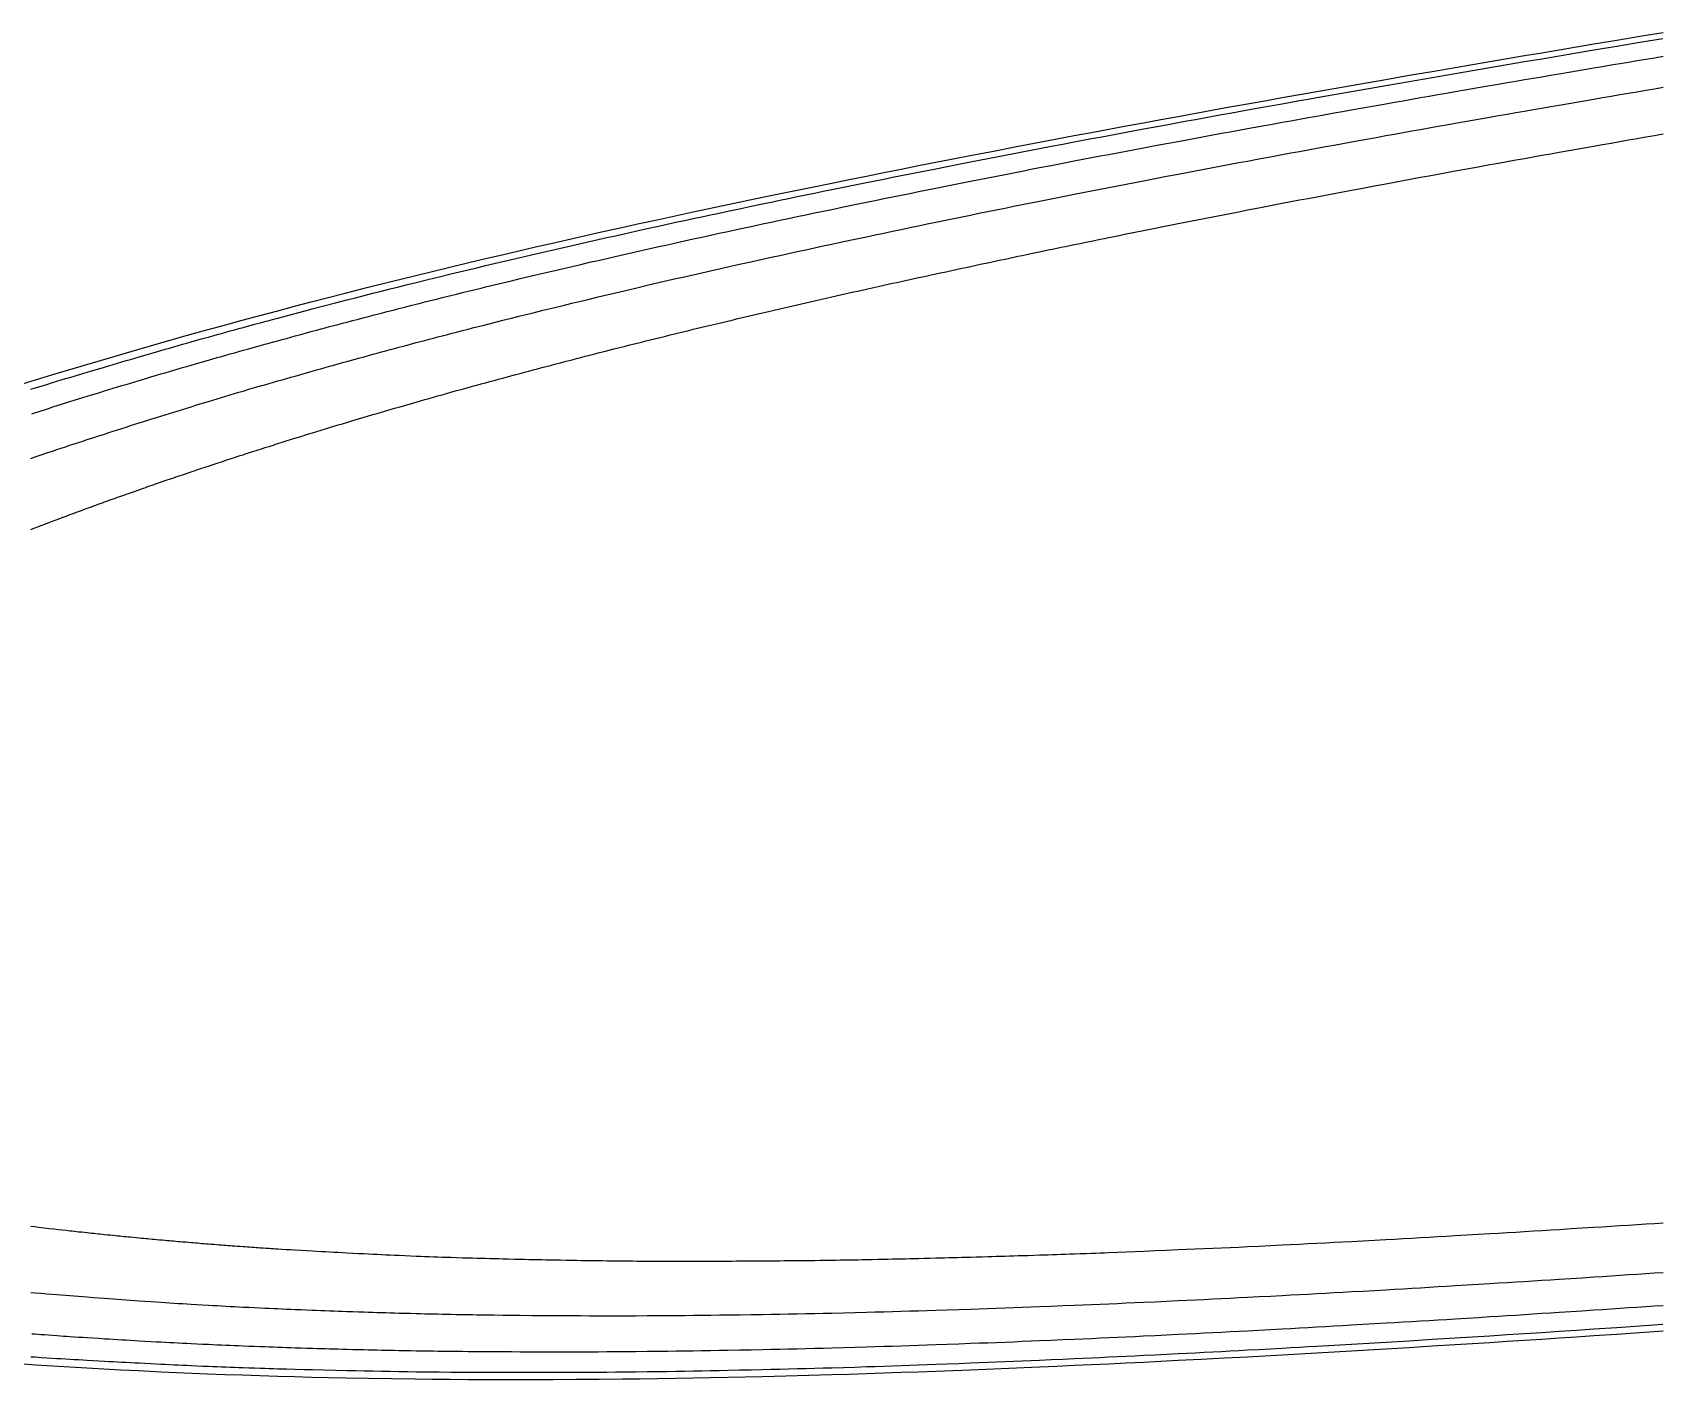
# Model space of a CAD drawing. Extents: x 0 to 9000, y -315 to 2087.
# Drawn here: x 1955 to 3910, y -315 to 1305 of the extents above; entities that cross this region are included whole.
import ezdxf

# ---------------------------------------------------------------- set-up
doc = ezdxf.new("R2010")
doc.units = 0

msp = doc.modelspace()

# ---------------------------------------------------------------- linework, layer by layer
at = {"layer": 'LAY0', "color": 2}
for points in [[(1937.76, 880.931), (1958.53, 887.369), (1979.27, 893.725), (2000, 900), (2020.28, 906.071), (2040.65, 912.106), (2061.11, 918.104), (2081.66, 924.067), (2109.22, 931.967), (2136.97, 939.809), (2164.91, 947.598), (2186, 953.405), (2207.21, 959.185), (2228.54, 964.938), (2250, 970.666), (2270.17, 975.994), (2290.43, 981.297), (2310.81, 986.577), (2331.3, 991.835), (2358.8, 998.814), (2386.53, 1005.76), (2414.5, 1012.68), (2435.64, 1017.85), (2456.94, 1023.01), (2478.39, 1028.16), (2500, 1033.3), (2519.99, 1038.01), (2540.1, 1042.71), (2560.34, 1047.39), (2580.72, 1052.08), (2608.13, 1058.31), (2635.82, 1064.54), (2663.83, 1070.77), (2685.06, 1075.45), (2706.49, 1080.13), (2728.13, 1084.83), (2750, 1089.53), (2770.81, 1093.97), (2791.62, 1098.39), (2812.43, 1102.77), (2833.25, 1107.12), (2861.02, 1112.88), (2888.79, 1118.59), (2916.57, 1124.25), (2937.42, 1128.47), (2958.27, 1132.67), (2979.13, 1136.85), (3000, 1141), (3020.81, 1145.12), (3041.63, 1149.22), (3062.45, 1153.3), (3083.27, 1157.35), (3111.04, 1162.73), (3138.82, 1168.07), (3166.6, 1173.37), (3187.44, 1177.32), (3208.29, 1181.26), (3229.14, 1185.18), (3250, 1189.07), (3270.82, 1192.95), (3291.64, 1196.8), (3312.46, 1200.63), (3333.29, 1204.45), (3361.06, 1209.52), (3388.83, 1214.55), (3416.62, 1219.55), (3437.46, 1223.29), (3458.3, 1227.01), (3479.15, 1230.71), (3500, 1234.4), (3520.82, 1238.07), (3541.65, 1241.72), (3562.47, 1245.36), (3583.3, 1248.98), (3611.07, 1253.8), (3638.85, 1258.59), (3666.63, 1263.35), (3687.47, 1266.91), (3708.31, 1270.46), (3729.15, 1274), (3750, 1277.52), (3770.83, 1281.03), (3791.65, 1284.53), (3812.48, 1288.02), (3833.31, 1291.5), (3861.08, 1296.12), (3888.86, 1300.73), (3916.64, 1305.32)], [(1953.1, 876.085), (1958.31, 877.705), (1965.25, 879.857), (1972.19, 881.999), (1979.14, 884.131), (1984.35, 885.723), (1989.56, 887.308), (1994.78, 888.888), (2000, 890.462), (2005.21, 892.027), (2010.41, 893.59), (2015.62, 895.149), (2020.82, 896.706), (2027.77, 898.778), (2034.71, 900.844), (2041.65, 902.907), (2046.86, 904.45), (2052.07, 905.991), (2057.28, 907.53), (2062.5, 909.066), (2067.71, 910.597), (2072.91, 912.123), (2078.12, 913.647), (2083.32, 915.167), (2090.26, 917.188), (2097.2, 919.204), (2104.15, 921.214), (2109.36, 922.718), (2114.57, 924.219), (2119.78, 925.716), (2125, 927.21), (2130.2, 928.697), (2135.41, 930.181), (2140.61, 931.66), (2145.82, 933.135), (2152.76, 935.097), (2159.7, 937.051), (2166.65, 938.999), (2171.86, 940.455), (2177.07, 941.907), (2182.28, 943.356), (2187.5, 944.8), (2192.7, 946.236), (2197.91, 947.668), (2203.11, 949.096), (2208.32, 950.519), (2215.26, 952.41), (2222.2, 954.293), (2229.15, 956.168), (2234.36, 957.569), (2239.57, 958.965), (2244.78, 960.357), (2250, 961.744), (2260.42, 964.505), (2270.83, 967.256), (2281.24, 969.995), (2291.64, 972.725), (2305.52, 976.348), (2319.39, 979.953), (2333.27, 983.54), (2343.69, 986.219), (2354.12, 988.889), (2364.55, 991.549), (2375, 994.2), (2385.41, 996.828), (2395.81, 999.443), (2406.22, 1002.04), (2416.62, 1004.63), (2430.5, 1008.06), (2444.38, 1011.47), (2458.27, 1014.85), (2468.69, 1017.37), (2479.12, 1019.88), (2489.56, 1022.37), (2500, 1024.85), (2510.42, 1027.31), (2520.83, 1029.77), (2531.24, 1032.21), (2541.65, 1034.65), (2555.53, 1037.88), (2569.41, 1041.11), (2583.29, 1044.31), (2593.71, 1046.71), (2604.13, 1049.1), (2614.56, 1051.48), (2625, 1053.85), (2635.41, 1056.21), (2645.82, 1058.56), (2656.23, 1060.89), (2666.64, 1063.22), (2680.52, 1066.31), (2694.4, 1069.37), (2708.29, 1072.42), (2718.71, 1074.7), (2729.13, 1076.96), (2739.56, 1079.22), (2750, 1081.46), (2760.42, 1083.69), (2770.84, 1085.92), (2781.25, 1088.13), (2791.66, 1090.35), (2805.54, 1093.29), (2819.42, 1096.22), (2833.3, 1099.14), (2843.72, 1101.32), (2854.14, 1103.5), (2864.57, 1105.67), (2875, 1107.84), (2885.41, 1109.99), (2895.83, 1112.14), (2906.24, 1114.28), (2916.65, 1116.42), (2930.53, 1119.25), (2944.42, 1122.07), (2958.3, 1124.88), (2968.72, 1126.98), (2979.14, 1129.07), (2989.57, 1131.15), (3000, 1133.22), (3010.42, 1135.29), (3020.84, 1137.35), (3031.25, 1139.41), (3041.66, 1141.47), (3055.54, 1144.2), (3069.43, 1146.93), (3083.31, 1149.65), (3093.73, 1151.68), (3104.15, 1153.71), (3114.57, 1155.73), (3125, 1157.76), (3135.42, 1159.77), (3145.83, 1161.78), (3156.24, 1163.78), (3166.65, 1165.78), (3180.54, 1168.43), (3194.42, 1171.07), (3208.31, 1173.7), (3218.73, 1175.67), (3229.15, 1177.63), (3239.57, 1179.58), (3250, 1181.53), (3260.42, 1183.47), (3270.84, 1185.41), (3281.25, 1187.35), (3291.66, 1189.28), (3305.55, 1191.85), (3319.43, 1194.41), (3333.32, 1196.96), (3343.73, 1198.88), (3354.15, 1200.79), (3364.57, 1202.69), (3375, 1204.6), (3385.42, 1206.49), (3395.83, 1208.39), (3406.24, 1210.27), (3416.66, 1212.16), (3430.54, 1214.66), (3444.43, 1217.15), (3458.32, 1219.64), (3468.73, 1221.5), (3479.15, 1223.35), (3489.57, 1225.2), (3500, 1227.04), (3520.86, 1230.72), (3541.7, 1234.39), (3562.53, 1238.04), (3583.34, 1241.68), (3611.09, 1246.51), (3638.83, 1251.32), (3666.59, 1256.1), (3687.41, 1259.67), (3708.26, 1263.24), (3729.12, 1266.78), (3750, 1270.32), (3770.86, 1273.84), (3791.7, 1277.35), (3812.53, 1280.85), (3833.35, 1284.34), (3861.1, 1288.97), (3888.85, 1293.59), (3916.6, 1298.2)], [(1954, 846.645), (1957.82, 847.874), (1961.65, 849.102), (1965.48, 850.327), (1969.31, 851.551), (1974.43, 853.179), (1979.54, 854.802), (1984.66, 856.421), (1988.5, 857.632), (1992.33, 858.839), (1996.17, 860.043), (2000, 861.244), (2005.18, 862.864), (2010.38, 864.483), (2015.58, 866.1), (2020.79, 867.714), (2027.75, 869.863), (2034.71, 872.004), (2041.67, 874.138), (2046.88, 875.733), (2052.1, 877.321), (2057.3, 878.903), (2062.5, 880.478), (2067.69, 882.047), (2072.89, 883.613), (2078.09, 885.178), (2083.3, 886.739), (2090.25, 888.816), (2097.21, 890.887), (2104.16, 892.95), (2109.38, 894.493), (2114.59, 896.03), (2119.8, 897.562), (2125, 899.088), (2130.19, 900.607), (2135.39, 902.124), (2140.6, 903.639), (2145.81, 905.15), (2152.76, 907.16), (2159.71, 909.164), (2166.66, 911.161), (2171.87, 912.653), (2177.08, 914.142), (2182.29, 915.625), (2187.5, 917.104), (2192.69, 918.575), (2197.89, 920.043), (2203.1, 921.51), (2208.31, 922.973), (2215.26, 924.919), (2222.21, 926.859), (2229.16, 928.792), (2234.37, 930.236), (2239.59, 931.677), (2244.79, 933.112), (2250, 934.543), (2255.19, 935.966), (2260.39, 937.388), (2265.6, 938.807), (2270.81, 940.224), (2277.76, 942.109), (2284.71, 943.988), (2291.66, 945.861), (2296.88, 947.262), (2302.09, 948.658), (2307.3, 950.049), (2312.5, 951.436), (2317.7, 952.818), (2322.9, 954.197), (2328.1, 955.574), (2333.31, 956.949), (2340.26, 958.777), (2347.21, 960.599), (2354.16, 962.416), (2359.37, 963.775), (2364.58, 965.13), (2369.79, 966.481), (2375, 967.828), (2380.2, 969.17), (2385.4, 970.509), (2390.61, 971.846), (2395.82, 973.18), (2402.76, 974.955), (2409.71, 976.724), (2416.66, 978.488), (2421.87, 979.806), (2427.08, 981.122), (2432.29, 982.434), (2437.5, 983.742), (2442.7, 985.044), (2447.9, 986.345), (2453.11, 987.643), (2458.32, 988.938), (2465.26, 990.661), (2472.21, 992.378), (2479.16, 994.09), (2484.37, 995.37), (2489.58, 996.647), (2494.79, 997.92), (2500, 999.189), (2510.36, 1001.71), (2520.75, 1004.22), (2531.16, 1006.72), (2541.58, 1009.22), (2555.49, 1012.54), (2569.42, 1015.84), (2583.34, 1019.12), (2593.78, 1021.57), (2604.2, 1024), (2614.61, 1026.42), (2625, 1028.83), (2635.38, 1031.22), (2645.78, 1033.61), (2656.18, 1035.99), (2666.6, 1038.36), (2680.51, 1041.51), (2694.42, 1044.64), (2708.33, 1047.76), (2718.76, 1050.08), (2729.18, 1052.4), (2739.6, 1054.7), (2750, 1056.99), (2760.38, 1059.26), (2770.78, 1061.53), (2781.19, 1063.8), (2791.61, 1066.06), (2805.52, 1069.06), (2819.43, 1072.05), (2833.34, 1075.03), (2843.77, 1077.25), (2854.19, 1079.47), (2864.6, 1081.67), (2875, 1083.86), (2885.39, 1086.05), (2895.79, 1088.23), (2906.2, 1090.4), (2916.62, 1092.57), (2930.52, 1095.46), (2944.43, 1098.33), (2958.33, 1101.19), (2968.76, 1103.33), (2979.18, 1105.45), (2989.59, 1107.57), (3000, 1109.69), (3010.39, 1111.79), (3020.79, 1113.89), (3031.2, 1115.98), (3041.63, 1118.08), (3055.53, 1120.86), (3069.43, 1123.63), (3083.34, 1126.39), (3093.77, 1128.46), (3104.19, 1130.52), (3114.6, 1132.57), (3125, 1134.61), (3135.4, 1136.65), (3145.8, 1138.68), (3156.22, 1140.71), (3166.64, 1142.74), (3180.53, 1145.43), (3194.43, 1148.11), (3208.33, 1150.78), (3218.75, 1152.78), (3229.17, 1154.77), (3239.59, 1156.75), (3250, 1158.73), (3260.4, 1160.7), (3270.81, 1162.67), (3281.22, 1164.63), (3291.64, 1166.59), (3305.53, 1169.2), (3319.44, 1171.8), (3333.34, 1174.39), (3343.76, 1176.33), (3354.18, 1178.26), (3364.59, 1180.19), (3375, 1182.11), (3385.4, 1184.03), (3395.81, 1185.94), (3406.23, 1187.85), (3416.64, 1189.75), (3430.54, 1192.29), (3444.43, 1194.81), (3458.33, 1197.33), (3468.75, 1199.21), (3479.17, 1201.09), (3489.59, 1202.96), (3500, 1204.83), (3510.4, 1206.69), (3520.81, 1208.55), (3531.23, 1210.41), (3541.65, 1212.26), (3555.54, 1214.73), (3569.44, 1217.19), (3583.33, 1219.64), (3593.76, 1221.48), (3604.17, 1223.31), (3614.59, 1225.14), (3625, 1226.96), (3635.41, 1228.78), (3645.82, 1230.6), (3656.23, 1232.41), (3666.65, 1234.22), (3680.54, 1236.63), (3694.44, 1239.03), (3708.33, 1241.43), (3718.75, 1243.22), (3729.17, 1245.01), (3739.59, 1246.8), (3750, 1248.58), (3760.41, 1250.35), (3770.82, 1252.13), (3781.23, 1253.9), (3791.65, 1255.67), (3805.54, 1258.03), (3819.44, 1260.39), (3833.34, 1262.73), (3843.76, 1264.49), (3854.17, 1266.25), (3864.59, 1268), (3875, 1269.75), (3885.41, 1271.5), (3895.82, 1273.24), (3906.24, 1274.98), (3916.65, 1276.72)], [(1953.11, 792.99), (1958.31, 794.765), (1965.24, 797.12), (1972.18, 799.462), (1979.12, 801.792), (1984.33, 803.532), (1989.54, 805.265), (1994.77, 806.992), (2000, 808.714), (2005.23, 810.43), (2010.45, 812.138), (2015.65, 813.84), (2020.85, 815.536), (2027.77, 817.789), (2034.69, 820.036), (2041.62, 822.279), (2046.82, 823.96), (2052.03, 825.641), (2057.26, 827.322), (2062.5, 829.005), (2067.72, 830.677), (2072.93, 832.343), (2078.14, 834.002), (2083.34, 835.655), (2090.26, 837.852), (2097.19, 840.041), (2104.12, 842.224), (2109.33, 843.858), (2114.54, 845.49), (2119.76, 847.12), (2125, 848.75), (2130.21, 850.369), (2135.42, 851.98), (2140.63, 853.586), (2145.83, 855.186), (2152.76, 857.311), (2159.69, 859.427), (2166.63, 861.535), (2171.84, 863.112), (2177.05, 864.685), (2182.27, 866.255), (2187.5, 867.822), (2192.71, 869.377), (2197.91, 870.925), (2203.11, 872.468), (2208.32, 874.005), (2215.25, 876.046), (2222.19, 878.078), (2229.14, 880.1), (2234.35, 881.611), (2239.56, 883.118), (2244.78, 884.619), (2250, 886.116), (2255.22, 887.608), (2260.43, 889.095), (2265.64, 890.578), (2270.84, 892.057), (2277.77, 894.023), (2284.7, 895.985), (2291.64, 897.942), (2296.84, 899.408), (2302.05, 900.873), (2307.27, 902.336), (2312.5, 903.8), (2317.72, 905.256), (2322.93, 906.708), (2328.13, 908.155), (2333.33, 909.598), (2340.27, 911.516), (2347.2, 913.428), (2354.14, 915.335), (2359.34, 916.762), (2364.56, 918.187), (2369.77, 919.609), (2375, 921.031), (2380.21, 922.444), (2385.42, 923.853), (2390.62, 925.257), (2395.83, 926.657), (2402.76, 928.517), (2409.7, 930.371), (2416.64, 932.218), (2421.85, 933.599), (2427.06, 934.978), (2432.28, 936.353), (2437.5, 937.726), (2442.71, 939.09), (2447.91, 940.45), (2453.12, 941.806), (2458.32, 943.157), (2465.26, 944.952), (2472.2, 946.741), (2479.15, 948.522), (2484.36, 949.853), (2489.57, 951.18), (2494.78, 952.504), (2500, 953.823), (2510.47, 956.463), (2520.9, 959.085), (2531.31, 961.692), (2541.7, 964.285), (2555.54, 967.723), (2569.38, 971.143), (2583.22, 974.548), (2593.62, 977.093), (2604.05, 979.634), (2614.51, 982.171), (2625, 984.705), (2635.43, 987.212), (2645.84, 989.704), (2656.25, 992.183), (2666.65, 994.649), (2680.52, 997.917), (2694.39, 1001.16), (2708.26, 1004.39), (2718.68, 1006.8), (2729.1, 1009.19), (2739.54, 1011.58), (2750, 1013.96), (2760.44, 1016.32), (2770.87, 1018.68), (2781.28, 1021.02), (2791.68, 1023.36), (2805.54, 1026.46), (2819.4, 1029.55), (2833.27, 1032.62), (2843.67, 1034.92), (2854.1, 1037.22), (2864.54, 1039.51), (2875, 1041.79), (2885.42, 1044.06), (2895.83, 1046.32), (2906.24, 1048.58), (2916.65, 1050.82), (2930.53, 1053.79), (2944.41, 1056.76), (2958.29, 1059.7), (2968.71, 1061.91), (2979.13, 1064.1), (2989.56, 1066.29), (3000, 1068.47), (3010.43, 1070.64), (3020.85, 1072.8), (3031.26, 1074.96), (3041.67, 1077.11), (3055.54, 1079.97), (3069.42, 1082.82), (3083.29, 1085.66), (3093.71, 1087.79), (3104.13, 1089.91), (3114.56, 1092.03), (3125, 1094.14), (3135.41, 1096.24), (3145.83, 1098.34), (3156.24, 1100.42), (3166.65, 1102.51), (3180.53, 1105.27), (3194.42, 1108.03), (3208.31, 1110.77), (3218.73, 1112.82), (3229.15, 1114.86), (3239.57, 1116.9), (3250, 1118.93), (3260.42, 1120.95), (3270.83, 1122.97), (3281.25, 1124.98), (3291.66, 1126.99), (3305.54, 1129.66), (3319.43, 1132.32), (3333.31, 1134.98), (3343.73, 1136.96), (3354.15, 1138.95), (3364.57, 1140.92), (3375, 1142.9), (3385.41, 1144.86), (3395.82, 1146.82), (3406.23, 1148.78), (3416.65, 1150.73), (3430.54, 1153.32), (3444.43, 1155.9), (3458.32, 1158.48), (3468.74, 1160.4), (3479.16, 1162.32), (3489.58, 1164.24), (3500, 1166.15), (3510.41, 1168.05), (3520.83, 1169.95), (3531.24, 1171.84), (3541.66, 1173.74), (3555.54, 1176.25), (3569.43, 1178.76), (3583.32, 1181.27), (3593.74, 1183.14), (3604.16, 1185.02), (3614.58, 1186.88), (3625, 1188.75), (3635.41, 1190.6), (3645.82, 1192.46), (3656.23, 1194.31), (3666.65, 1196.15), (3680.54, 1198.61), (3694.43, 1201.06), (3708.33, 1203.5), (3718.75, 1205.33), (3729.17, 1207.15), (3739.58, 1208.97), (3750, 1210.79), (3760.41, 1212.6), (3770.82, 1214.4), (3781.24, 1216.21), (3791.66, 1218.01), (3805.55, 1220.41), (3819.44, 1222.81), (3833.33, 1225.2), (3843.75, 1226.99), (3854.17, 1228.77), (3864.58, 1230.56), (3875, 1232.34), (3885.41, 1234.11), (3895.82, 1235.89), (3906.23, 1237.66), (3916.65, 1239.43)], [(1952.96, 707.509), (1957.65, 709.311), (1962.35, 711.109), (1968.62, 713.501), (1974.9, 715.883), (1981.19, 718.255), (1985.9, 720.025), (1990.6, 721.788), (1995.31, 723.543), (2000, 725.288), (2002.59, 726.249), (2005.19, 727.21), (2007.79, 728.172), (2010.4, 729.132), (2013.87, 730.412), (2017.36, 731.69), (2020.84, 732.964), (2023.44, 733.917), (2026.05, 734.867), (2028.65, 735.815), (2031.25, 736.759), (2033.84, 737.699), (2036.44, 738.64), (2039.04, 739.58), (2041.65, 740.52), (2045.13, 741.772), (2048.6, 743.021), (2052.08, 744.267), (2054.69, 745.199), (2057.3, 746.129), (2059.9, 747.057), (2062.5, 747.981), (2065.1, 748.903), (2067.7, 749.824), (2070.3, 750.745), (2072.9, 751.664), (2076.38, 752.889), (2079.85, 754.112), (2083.33, 755.332), (2085.94, 756.244), (2088.54, 757.155), (2091.15, 758.064), (2093.75, 758.97), (2096.35, 759.873), (2098.95, 760.776), (2101.55, 761.678), (2104.15, 762.579), (2107.63, 763.778), (2111.1, 764.976), (2114.58, 766.171), (2117.19, 767.065), (2119.79, 767.957), (2122.4, 768.848), (2125, 769.737), (2127.6, 770.623), (2130.2, 771.508), (2132.8, 772.392), (2135.41, 773.275), (2138.88, 774.451), (2142.35, 775.624), (2145.83, 776.795), (2148.44, 777.672), (2151.04, 778.547), (2153.65, 779.42), (2156.25, 780.292), (2158.85, 781.16), (2161.45, 782.028), (2164.05, 782.895), (2166.66, 783.761), (2170.13, 784.913), (2173.6, 786.063), (2177.08, 787.211), (2179.68, 788.07), (2182.29, 788.928), (2184.9, 789.784), (2187.5, 790.639), (2190.1, 791.491), (2192.7, 792.342), (2195.31, 793.192), (2197.91, 794.04), (2201.38, 795.169), (2204.85, 796.296), (2208.33, 797.421), (2210.93, 798.263), (2213.54, 799.103), (2216.14, 799.943), (2218.75, 800.78), (2221.35, 801.615), (2223.95, 802.449), (2226.56, 803.281), (2229.16, 804.112), (2232.63, 805.218), (2236.1, 806.321), (2239.58, 807.422), (2242.18, 808.246), (2244.79, 809.069), (2247.39, 809.891), (2250, 810.711), (2255.18, 812.336), (2260.37, 813.961), (2265.57, 815.584), (2270.79, 817.205), (2277.74, 819.361), (2284.71, 821.511), (2291.67, 823.652), (2296.89, 825.252), (2302.1, 826.845), (2307.31, 828.43), (2312.5, 830.008), (2317.69, 831.582), (2322.89, 833.153), (2328.1, 834.72), (2333.3, 836.285), (2340.25, 838.365), (2347.2, 840.439), (2354.16, 842.505), (2359.37, 844.049), (2364.58, 845.588), (2369.79, 847.123), (2375, 848.652), (2380.2, 850.175), (2385.4, 851.694), (2390.61, 853.209), (2395.81, 854.72), (2402.76, 856.729), (2409.7, 858.731), (2416.65, 860.725), (2421.86, 862.216), (2427.07, 863.702), (2432.29, 865.184), (2437.5, 866.663), (2442.71, 868.133), (2447.91, 869.6), (2453.11, 871.061), (2458.32, 872.518), (2465.26, 874.454), (2472.2, 876.381), (2479.14, 878.301), (2484.35, 879.736), (2489.57, 881.166), (2494.78, 882.593), (2500, 884.015), (2505.2, 885.429), (2510.4, 886.839), (2515.61, 888.247), (2520.82, 889.653), (2527.76, 891.522), (2534.71, 893.386), (2541.66, 895.244), (2546.87, 896.634), (2552.08, 898.021), (2557.29, 899.404), (2562.5, 900.785), (2567.71, 902.161), (2572.91, 903.533), (2578.12, 904.903), (2583.32, 906.269), (2590.26, 908.086), (2597.21, 909.898), (2604.15, 911.704), (2609.36, 913.055), (2614.57, 914.404), (2619.79, 915.749), (2625, 917.092), (2630.21, 918.43), (2635.41, 919.764), (2640.62, 921.095), (2645.83, 922.422), (2652.77, 924.187), (2659.71, 925.946), (2666.65, 927.699), (2671.86, 929.01), (2677.07, 930.319), (2682.28, 931.624), (2687.5, 932.927), (2692.71, 934.225), (2697.92, 935.518), (2703.12, 936.807), (2708.33, 938.093), (2715.26, 939.802), (2722.2, 941.504), (2729.15, 943.2), (2734.36, 944.468), (2739.57, 945.733), (2744.78, 946.995), (2750, 948.253), (2755.21, 949.507), (2760.42, 950.759), (2765.63, 952.007), (2770.83, 953.254), (2777.77, 954.912), (2784.71, 956.566), (2791.65, 958.217), (2796.86, 959.453), (2802.07, 960.688), (2807.28, 961.921), (2812.5, 963.152), (2817.71, 964.38), (2822.92, 965.606), (2828.13, 966.828), (2833.33, 968.048), (2840.27, 969.672), (2847.21, 971.291), (2854.15, 972.907), (2859.36, 974.116), (2864.57, 975.324), (2869.78, 976.53), (2875, 977.735), (2880.21, 978.936), (2885.42, 980.134), (2890.63, 981.329), (2895.83, 982.522), (2902.77, 984.108), (2909.71, 985.69), (2916.65, 987.268), (2921.86, 988.449), (2927.07, 989.628), (2932.28, 990.805), (2937.5, 991.98), (2942.71, 993.152), (2947.92, 994.32), (2953.12, 995.485), (2958.33, 996.648), (2965.27, 998.193), (2972.21, 999.734), (2979.15, 1001.27), (2984.36, 1002.42), (2989.57, 1003.57), (2994.78, 1004.71), (3000, 1005.85), (3005.21, 1006.99), (3010.43, 1008.13), (3015.63, 1009.27), (3020.84, 1010.4), (3027.78, 1011.91), (3034.71, 1013.42), (3041.65, 1014.92), (3046.86, 1016.05), (3052.07, 1017.18), (3057.28, 1018.3), (3062.5, 1019.43), (3067.71, 1020.55), (3072.92, 1021.67), (3078.13, 1022.79), (3083.34, 1023.91), (3090.27, 1025.4), (3097.21, 1026.88), (3104.15, 1028.36), (3109.36, 1029.47), (3114.57, 1030.58), (3119.78, 1031.68), (3125, 1032.79), (3130.21, 1033.89), (3135.42, 1034.99), (3140.63, 1036.09), (3145.83, 1037.19), (3152.77, 1038.65), (3159.71, 1040.1), (3166.65, 1041.55), (3171.86, 1042.64), (3177.07, 1043.73), (3182.28, 1044.81), (3187.5, 1045.89), (3192.71, 1046.97), (3197.92, 1048.05), (3203.13, 1049.12), (3208.33, 1050.2), (3215.27, 1051.62), (3222.21, 1053.05), (3229.15, 1054.46), (3234.36, 1055.53), (3239.57, 1056.58), (3244.79, 1057.64), (3250, 1058.7), (3260.46, 1060.81), (3270.9, 1062.92), (3281.32, 1065.01), (3291.71, 1067.1), (3305.56, 1069.87), (3319.41, 1072.64), (3333.26, 1075.4), (3343.66, 1077.46), (3354.08, 1079.52), (3364.52, 1081.59), (3375, 1083.65), (3385.44, 1085.7), (3395.87, 1087.74), (3406.28, 1089.78), (3416.68, 1091.8), (3430.55, 1094.49), (3444.41, 1097.17), (3458.28, 1099.84), (3468.69, 1101.83), (3479.11, 1103.82), (3489.55, 1105.8), (3500, 1107.78), (3510.46, 1109.76), (3520.9, 1111.72), (3531.31, 1113.68), (3541.71, 1115.64), (3555.56, 1118.24), (3569.41, 1120.83), (3583.27, 1123.41), (3593.67, 1125.35), (3604.09, 1127.29), (3614.53, 1129.22), (3625, 1131.16), (3635.44, 1133.08), (3645.86, 1135), (3656.28, 1136.92), (3666.68, 1138.82), (3680.55, 1141.36), (3694.42, 1143.88), (3708.29, 1146.39), (3718.7, 1148.27), (3729.12, 1150.15), (3739.55, 1152.03), (3750, 1153.9), (3760.46, 1155.76), (3770.89, 1157.63), (3781.31, 1159.48), (3791.71, 1161.33), (3805.57, 1163.8), (3819.42, 1166.25), (3833.27, 1168.71), (3843.68, 1170.55), (3854.1, 1172.38), (3864.54, 1174.22), (3875, 1176.06), (3885.44, 1177.9), (3895.86, 1179.72), (3906.28, 1181.55), (3916.68, 1183.36)], [(3916.73, -127.025), (3906.33, -127.699), (3895.91, -128.37), (3885.47, -129.039), (3875, -129.707), (3864.29, -130.387), (3853.74, -131.054), (3843.32, -131.711), (3833, -132.36), (3819.32, -133.216), (3805.68, -134.068), (3792.01, -134.921), (3781.68, -135.565), (3771.26, -136.214), (3760.71, -136.871), (3750, -137.539), (3739.53, -138.188), (3729.09, -138.827), (3718.68, -139.458), (3708.28, -140.08), (3694.43, -140.899), (3680.58, -141.706), (3666.73, -142.502), (3656.33, -143.094), (3645.91, -143.682), (3635.47, -144.266), (3625, -144.848), (3614.38, -145.433), (3603.87, -146.008), (3593.45, -146.575), (3583.1, -147.135), (3569.36, -147.874), (3555.64, -148.608), (3541.9, -149.34), (3531.55, -149.89), (3521.13, -150.442), (3510.62, -150.998), (3500, -151.56), (3489.53, -152.109), (3479.09, -152.647), (3468.67, -153.174), (3458.27, -153.691), (3444.43, -154.366), (3430.59, -155.027), (3416.74, -155.674), (3406.34, -156.152), (3395.92, -156.624), (3385.48, -157.091), (3375, -157.553), (3364.4, -158.016), (3353.91, -158.468), (3343.49, -158.913), (3333.13, -159.351), (3319.37, -159.926), (3305.64, -160.495), (3291.88, -161.059), (3281.52, -161.482), (3271.1, -161.905), (3260.6, -162.329), (3250, -162.757), (3244.79, -162.966), (3239.57, -163.172), (3234.37, -163.374), (3229.16, -163.574), (3222.22, -163.835), (3215.28, -164.092), (3208.34, -164.344), (3203.14, -164.529), (3197.93, -164.713), (3192.72, -164.893), (3187.5, -165.072), (3182.28, -165.248), (3177.07, -165.421), (3171.86, -165.593), (3166.66, -165.761), (3159.72, -165.983), (3152.78, -166.201), (3145.85, -166.415), (3140.64, -166.573), (3135.43, -166.73), (3130.22, -166.884), (3125, -167.038), (3119.78, -167.189), (3114.56, -167.339), (3109.35, -167.487), (3104.15, -167.633), (3097.22, -167.826), (3090.28, -168.016), (3083.35, -168.203), (3078.15, -168.343), (3072.94, -168.481), (3067.72, -168.618), (3062.5, -168.755), (3057.26, -168.89), (3052.04, -169.025), (3046.83, -169.158), (3041.63, -169.29), (3034.71, -169.465), (3027.79, -169.638), (3020.87, -169.81), (3015.67, -169.938), (3010.46, -170.067), (3005.24, -170.195), (3000, -170.323), (2994.78, -170.449), (2989.57, -170.571), (2984.37, -170.689), (2979.16, -170.803), (2972.22, -170.95), (2965.28, -171.09), (2958.34, -171.225), (2953.14, -171.322), (2947.93, -171.416), (2942.72, -171.507), (2937.5, -171.595), (2932.28, -171.679), (2927.07, -171.761), (2921.86, -171.84), (2916.66, -171.915), (2909.72, -172.012), (2902.78, -172.104), (2895.84, -172.191), (2890.64, -172.253), (2885.43, -172.313), (2880.22, -172.37), (2875, -172.425), (2869.78, -172.478), (2864.57, -172.528), (2859.36, -172.577), (2854.15, -172.623), (2847.22, -172.681), (2840.28, -172.735), (2833.35, -172.786), (2828.14, -172.823), (2822.93, -172.857), (2817.72, -172.89), (2812.5, -172.921), (2807.28, -172.951), (2802.06, -172.979), (2796.85, -173.005), (2791.65, -173.03), (2784.72, -173.061), (2777.78, -173.09), (2770.85, -173.116), (2765.65, -173.135), (2760.44, -173.152), (2755.22, -173.169), (2750, -173.184), (2744.78, -173.197), (2739.57, -173.205), (2734.36, -173.208), (2729.16, -173.207), (2722.22, -173.198), (2715.28, -173.182), (2708.34, -173.159), (2703.14, -173.136), (2697.93, -173.11), (2692.72, -173.079), (2687.5, -173.045), (2682.28, -173.006), (2677.07, -172.964), (2671.86, -172.919), (2666.66, -172.87), (2659.72, -172.798), (2652.78, -172.721), (2645.84, -172.638), (2640.63, -172.572), (2635.43, -172.503), (2630.22, -172.43), (2625, -172.354), (2619.79, -172.276), (2614.58, -172.194), (2609.37, -172.11), (2604.16, -172.023), (2597.22, -171.902), (2590.28, -171.777), (2583.34, -171.647), (2578.13, -171.547), (2572.92, -171.444), (2567.71, -171.339), (2562.5, -171.232), (2557.3, -171.122), (2552.09, -171.01), (2546.88, -170.896), (2541.67, -170.78), (2534.72, -170.621), (2527.77, -170.459), (2520.83, -170.293), (2515.62, -170.167), (2510.41, -170.039), (2505.2, -169.908), (2500, -169.776), (2494.79, -169.641), (2489.57, -169.499), (2484.37, -169.353), (2479.16, -169.201), (2472.22, -168.99), (2465.28, -168.77), (2458.34, -168.541), (2453.13, -168.364), (2447.92, -168.182), (2442.71, -167.995), (2437.5, -167.803), (2432.29, -167.607), (2427.08, -167.406), (2421.87, -167.201), (2416.66, -166.992), (2409.72, -166.706), (2402.77, -166.413), (2395.83, -166.112), (2390.62, -165.882), (2385.41, -165.648), (2380.21, -165.41), (2375, -165.168), (2369.8, -164.923), (2364.6, -164.674), (2359.39, -164.421), (2354.18, -164.164), (2347.22, -163.816), (2340.27, -163.462), (2333.32, -163.101), (2328.1, -162.827), (2322.9, -162.55), (2317.69, -162.269), (2312.5, -161.986), (2307.33, -161.701), (2302.14, -161.411), (2296.94, -161.117), (2291.71, -160.819), (2284.74, -160.416), (2277.76, -160.007), (2270.78, -159.592), (2265.56, -159.278), (2260.35, -158.961), (2255.16, -158.642), (2250, -158.322), (2247.4, -158.158), (2244.79, -157.994), (2242.19, -157.827), (2239.58, -157.659), (2236.11, -157.433), (2232.64, -157.204), (2229.16, -156.972), (2226.56, -156.797), (2223.96, -156.62), (2221.35, -156.441), (2218.75, -156.262), (2216.15, -156.08), (2213.54, -155.898), (2210.94, -155.713), (2208.33, -155.528), (2204.86, -155.278), (2201.39, -155.026), (2197.91, -154.772), (2195.31, -154.579), (2192.71, -154.385), (2190.1, -154.19), (2187.5, -153.994), (2184.9, -153.796), (2182.29, -153.597), (2179.69, -153.397), (2177.08, -153.195), (2173.61, -152.924), (2170.14, -152.651), (2166.66, -152.375), (2164.06, -152.167), (2161.45, -151.957), (2158.85, -151.747), (2156.25, -151.535), (2153.65, -151.322), (2151.05, -151.108), (2148.44, -150.892), (2145.84, -150.675), (2142.36, -150.384), (2138.89, -150.091), (2135.41, -149.795), (2132.81, -149.572), (2130.2, -149.348), (2127.6, -149.123), (2125, -148.896), (2122.4, -148.669), (2119.8, -148.44), (2117.19, -148.21), (2114.59, -147.978), (2111.11, -147.668), (2107.63, -147.355), (2104.16, -147.04), (2101.55, -146.802), (2098.95, -146.563), (2096.35, -146.324), (2093.75, -146.083), (2091.15, -145.842), (2088.55, -145.599), (2085.95, -145.354), (2083.34, -145.108), (2079.86, -144.778), (2076.38, -144.445), (2072.9, -144.11), (2070.3, -143.858), (2067.69, -143.605), (2065.09, -143.351), (2062.5, -143.096), (2059.91, -142.84), (2057.31, -142.582), (2054.7, -142.322), (2052.1, -142.061), (2048.61, -141.71), (2045.13, -141.357), (2041.65, -141.002), (2039.04, -140.734), (2036.44, -140.466), (2033.84, -140.196), (2031.25, -139.926), (2028.66, -139.655), (2026.06, -139.381), (2023.46, -139.106), (2020.85, -138.828), (2017.36, -138.456), (2013.88, -138.08), (2010.4, -137.702), (2007.79, -137.418), (2005.18, -137.132), (2002.59, -136.846), (2000, -136.559), (1995.32, -136.037), (1990.63, -135.507), (1985.93, -134.971), (1981.22, -134.428), (1974.93, -133.695), (1968.65, -132.953), (1962.37, -132.202), (1957.66, -131.633), (1952.96, -131.06)], [(3916.63, -186.64), (3906.2, -187.337), (3895.79, -188.032), (3885.38, -188.723), (3875, -189.411), (3864.6, -190.097), (3854.19, -190.781), (3843.78, -191.463), (3833.36, -192.143), (3819.46, -193.045), (3805.55, -193.942), (3791.65, -194.834), (3781.23, -195.499), (3770.81, -196.161), (3760.4, -196.819), (3750, -197.472), (3739.6, -198.123), (3729.2, -198.771), (3718.78, -199.417), (3708.36, -200.06), (3694.46, -200.913), (3680.55, -201.76), (3666.65, -202.602), (3656.22, -203.229), (3645.81, -203.852), (3635.4, -204.471), (3625, -205.085), (3614.59, -205.697), (3604.18, -206.305), (3593.76, -206.91), (3583.35, -207.51), (3569.45, -208.306), (3555.56, -209.094), (3541.66, -209.874), (3531.24, -210.455), (3520.82, -211.031), (3510.41, -211.603), (3500, -212.171), (3489.59, -212.733), (3479.18, -213.292), (3468.77, -213.847), (3458.35, -214.397), (3444.45, -215.124), (3430.56, -215.842), (3416.66, -216.553), (3406.24, -217.08), (3395.82, -217.602), (3385.41, -218.119), (3375, -218.631), (3364.58, -219.139), (3354.16, -219.642), (3343.75, -220.139), (3333.33, -220.632), (3319.45, -221.28), (3305.56, -221.92), (3291.68, -222.551), (3281.26, -223.018), (3270.84, -223.48), (3260.42, -223.937), (3250, -224.389), (3239.58, -224.835), (3229.17, -225.275), (3218.75, -225.709), (3208.34, -226.137), (3194.45, -226.699), (3180.56, -227.249), (3166.67, -227.789), (3156.25, -228.186), (3145.84, -228.578), (3135.42, -228.963), (3125, -229.342), (3114.56, -229.715), (3104.13, -230.082), (3093.72, -230.443), (3083.31, -230.796), (3069.44, -231.259), (3055.57, -231.71), (3041.7, -232.151), (3031.29, -232.474), (3020.87, -232.793), (3010.44, -233.105), (3000, -233.412), (2989.57, -233.712), (2979.15, -234.003), (2968.73, -234.286), (2958.32, -234.56), (2944.44, -234.913), (2930.57, -235.25), (2916.69, -235.573), (2906.27, -235.805), (2895.86, -236.029), (2885.43, -236.244), (2875, -236.451), (2864.53, -236.651), (2854.09, -236.841), (2843.68, -237.023), (2833.28, -237.196), (2819.42, -237.414), (2805.58, -237.618), (2791.73, -237.808), (2781.33, -237.942), (2770.91, -238.068), (2760.47, -238.187), (2750, -238.299), (2739.55, -238.401), (2729.12, -238.491), (2718.7, -238.57), (2708.29, -238.637), (2694.43, -238.709), (2680.57, -238.761), (2666.71, -238.792), (2656.3, -238.803), (2645.88, -238.803), (2635.45, -238.791), (2625, -238.769), (2614.48, -238.736), (2604.02, -238.692), (2593.6, -238.638), (2583.22, -238.574), (2569.4, -238.473), (2555.6, -238.356), (2541.78, -238.222), (2531.4, -238.111), (2520.98, -237.99), (2510.52, -237.861), (2500, -237.723), (2494.79, -237.651), (2489.58, -237.575), (2484.37, -237.495), (2479.16, -237.411), (2472.22, -237.293), (2465.28, -237.168), (2458.34, -237.037), (2453.13, -236.934), (2447.92, -236.827), (2442.71, -236.717), (2437.5, -236.603), (2432.28, -236.484), (2427.07, -236.363), (2421.86, -236.238), (2416.65, -236.109), (2409.72, -235.932), (2402.78, -235.748), (2395.85, -235.559), (2390.64, -235.413), (2385.43, -235.263), (2380.22, -235.109), (2375, -234.953), (2369.77, -234.792), (2364.55, -234.629), (2359.34, -234.462), (2354.14, -234.293), (2347.21, -234.063), (2340.28, -233.827), (2333.35, -233.586), (2328.15, -233.401), (2322.94, -233.214), (2317.73, -233.023), (2312.5, -232.829), (2307.26, -232.633), (2302.04, -232.434), (2296.83, -232.233), (2291.63, -232.03), (2284.71, -231.755), (2277.79, -231.477), (2270.86, -231.195), (2265.66, -230.98), (2260.46, -230.763), (2255.24, -230.544), (2250, -230.321), (2244.78, -230.097), (2239.57, -229.867), (2234.36, -229.632), (2229.15, -229.392), (2222.21, -229.064), (2215.28, -228.728), (2208.34, -228.382), (2203.13, -228.117), (2197.93, -227.848), (2192.72, -227.573), (2187.5, -227.293), (2182.27, -227.007), (2177.05, -226.718), (2171.84, -226.424), (2166.64, -226.126), (2159.71, -225.722), (2152.78, -225.311), (2145.85, -224.891), (2140.65, -224.571), (2135.44, -224.247), (2130.23, -223.918), (2125, -223.584), (2119.76, -223.245), (2114.53, -222.904), (2109.32, -222.559), (2104.13, -222.211), (2097.2, -221.743), (2090.29, -221.269), (2083.37, -220.788), (2078.17, -220.423), (2072.96, -220.054), (2067.74, -219.681), (2062.5, -219.304), (2057.24, -218.921), (2052, -218.539), (2046.79, -218.155), (2041.6, -217.77), (2034.7, -217.254), (2027.8, -216.734), (2020.89, -216.21), (2015.7, -215.814), (2010.49, -215.414), (2005.26, -215.011), (2000, -214.603), (1994.77, -214.194), (1989.56, -213.779), (1984.35, -213.357), (1979.14, -212.928), (1972.21, -212.347), (1965.27, -211.754), (1958.34, -211.15), (1953.14, -210.688)], [(3916.66, -226.327), (3906.24, -227.026), (3895.83, -227.723), (3885.41, -228.416), (3875, -229.107), (3864.62, -229.794), (3854.21, -230.481), (3843.8, -231.166), (3833.37, -231.85), (3819.46, -232.761), (3805.54, -233.67), (3791.63, -234.577), (3781.2, -235.256), (3770.79, -235.934), (3760.38, -236.611), (3750, -237.286), (3739.59, -237.96), (3729.18, -238.628), (3718.76, -239.292), (3708.35, -239.95), (3694.45, -240.821), (3680.56, -241.683), (3666.66, -242.537), (3656.24, -243.173), (3645.83, -243.805), (3635.41, -244.433), (3625, -245.057), (3614.61, -245.677), (3604.21, -246.294), (3593.79, -246.909), (3583.37, -247.522), (3569.46, -248.336), (3555.55, -249.145), (3541.64, -249.951), (3531.21, -250.552), (3520.8, -251.152), (3510.39, -251.749), (3500, -252.345), (3489.59, -252.937), (3479.18, -253.522), (3468.77, -254.102), (3458.35, -254.675), (3444.45, -255.43), (3430.56, -256.174), (3416.66, -256.909), (3406.24, -257.454), (3395.82, -257.993), (3385.41, -258.528), (3375, -259.057), (3364.61, -259.581), (3354.21, -260.102), (3343.8, -260.619), (3333.37, -261.132), (3319.46, -261.812), (3305.55, -262.486), (3291.63, -263.153), (3281.21, -263.65), (3270.79, -264.144), (3260.39, -264.634), (3250, -265.121), (3239.6, -265.604), (3229.19, -266.079), (3218.78, -266.546), (3208.35, -267.006), (3194.46, -267.609), (3180.55, -268.199), (3166.65, -268.777), (3156.23, -269.203), (3145.82, -269.622), (3135.4, -270.035), (3125, -270.442), (3114.62, -270.843), (3104.23, -271.238), (3093.81, -271.63), (3083.38, -272.016), (3069.46, -272.525), (3055.54, -273.025), (3041.62, -273.518), (3031.19, -273.882), (3020.78, -274.241), (3010.38, -274.597), (3000, -274.947), (2989.61, -275.292), (2979.2, -275.628), (2968.78, -275.954), (2958.36, -276.271), (2944.46, -276.68), (2930.55, -277.074), (2916.65, -277.452), (2906.22, -277.726), (2895.81, -277.991), (2885.4, -278.248), (2875, -278.498), (2864.63, -278.739), (2854.24, -278.973), (2843.82, -279.2), (2833.39, -279.42), (2819.47, -279.704), (2805.54, -279.975), (2791.61, -280.234), (2781.18, -280.421), (2770.76, -280.601), (2760.37, -280.774), (2750, -280.941), (2739.62, -281.099), (2729.21, -281.245), (2718.8, -281.38), (2708.37, -281.504), (2694.46, -281.652), (2680.54, -281.781), (2666.63, -281.891), (2656.21, -281.961), (2645.79, -282.022), (2635.39, -282.072), (2625, -282.112), (2614.65, -282.142), (2604.27, -282.163), (2593.86, -282.175), (2583.42, -282.178), (2569.48, -282.167), (2555.52, -282.141), (2541.58, -282.098), (2531.14, -282.056), (2520.73, -282.006), (2510.34, -281.947), (2500, -281.879), (2494.8, -281.842), (2489.59, -281.801), (2484.38, -281.756), (2479.17, -281.708), (2472.22, -281.639), (2465.27, -281.564), (2458.32, -281.483), (2453.11, -281.418), (2447.91, -281.35), (2442.7, -281.279), (2437.5, -281.205), (2432.3, -281.128), (2427.09, -281.048), (2421.88, -280.964), (2416.67, -280.877), (2409.72, -280.757), (2402.77, -280.631), (2395.82, -280.5), (2390.61, -280.398), (2385.41, -280.293), (2380.2, -280.186), (2375, -280.075), (2369.8, -279.961), (2364.6, -279.845), (2359.39, -279.726), (2354.18, -279.603), (2347.23, -279.435), (2340.27, -279.262), (2333.32, -279.084), (2328.11, -278.948), (2322.9, -278.808), (2317.7, -278.666), (2312.5, -278.521), (2307.31, -278.374), (2302.11, -278.223), (2296.9, -278.07), (2291.69, -277.913), (2284.73, -277.7), (2277.77, -277.482), (2270.81, -277.259), (2265.6, -277.088), (2260.39, -276.915), (2255.19, -276.739), (2250, -276.561), (2244.8, -276.38), (2239.6, -276.194), (2234.39, -276.004), (2229.18, -275.81), (2222.22, -275.545), (2215.27, -275.274), (2208.32, -274.996), (2203.11, -274.784), (2197.9, -274.568), (2192.7, -274.348), (2187.5, -274.125), (2182.3, -273.899), (2177.1, -273.669), (2171.89, -273.434), (2166.68, -273.196), (2159.72, -272.874), (2152.77, -272.544), (2145.82, -272.209), (2140.61, -271.953), (2135.4, -271.695), (2130.2, -271.433), (2125, -271.167), (2119.81, -270.899), (2114.61, -270.627), (2109.4, -270.351), (2104.19, -270.071), (2097.23, -269.692), (2090.27, -269.306), (2083.31, -268.915), (2078.1, -268.618), (2072.89, -268.318), (2067.69, -268.014), (2062.5, -267.708), (2057.32, -267.399), (2052.12, -267.085), (2046.92, -266.768), (2041.7, -266.446), (2034.73, -266.01), (2027.76, -265.568), (2020.8, -265.12), (2015.58, -264.781), (2010.37, -264.438), (2005.18, -264.093), (2000, -263.744), (1996.17, -263.485), (1992.34, -263.222), (1988.51, -262.957), (1984.67, -262.69), (1979.56, -262.33), (1974.44, -261.965), (1969.32, -261.597), (1965.49, -261.318), (1961.65, -261.038), (1957.82, -260.755), (1954, -260.47)], [(3916.55, -249.175), (3888.85, -251.036), (3861.17, -252.88), (3833.47, -254.712), (3812.67, -256.082), (3791.83, -257.45), (3770.94, -258.819), (3750, -260.19), (3729.07, -261.55), (3708.2, -262.885), (3687.37, -264.198), (3666.57, -265.492), (3638.86, -267.19), (3611.17, -268.863), (3583.46, -270.516), (3562.65, -271.747), (3541.81, -272.971), (3520.93, -274.192), (3500, -275.412), (3489.58, -276.015), (3479.16, -276.611), (3468.74, -277.2), (3458.33, -277.783), (3444.45, -278.55), (3430.56, -279.306), (3416.68, -280.053), (3406.26, -280.607), (3395.85, -281.156), (3385.43, -281.7), (3375, -282.241), (3364.57, -282.777), (3354.14, -283.309), (3343.72, -283.836), (3333.31, -284.36), (3319.44, -285.053), (3305.57, -285.74), (3291.69, -286.423), (3281.28, -286.933), (3270.86, -287.441), (3260.44, -287.947), (3250, -288.453), (3239.58, -288.953), (3229.16, -289.444), (3218.74, -289.926), (3208.33, -290.401), (3194.45, -291.022), (3180.56, -291.63), (3166.68, -292.225), (3156.27, -292.664), (3145.85, -293.097), (3135.43, -293.525), (3125, -293.946), (3114.56, -294.363), (3104.14, -294.774), (3093.72, -295.18), (3083.31, -295.581), (3069.44, -296.11), (3055.57, -296.631), (3041.69, -297.146), (3031.28, -297.529), (3020.86, -297.91), (3010.44, -298.288), (3000, -298.665), (2989.58, -299.034), (2979.16, -299.393), (2968.74, -299.741), (2958.33, -300.079), (2944.45, -300.515), (2930.56, -300.933), (2916.68, -301.336), (2906.27, -301.628), (2895.85, -301.912), (2885.43, -302.188), (2875, -302.456), (2864.56, -302.718), (2854.14, -302.972), (2843.72, -303.219), (2833.31, -303.459), (2819.44, -303.77), (2805.57, -304.071), (2791.69, -304.363), (2781.28, -304.576), (2770.86, -304.785), (2760.44, -304.99), (2750, -305.192), (2739.57, -305.384), (2729.15, -305.563), (2718.74, -305.729), (2708.32, -305.882), (2694.44, -306.066), (2680.56, -306.23), (2666.68, -306.373), (2656.27, -306.468), (2645.85, -306.553), (2635.43, -306.627), (2625, -306.692), (2614.56, -306.748), (2604.13, -306.794), (2593.71, -306.832), (2583.3, -306.862), (2569.43, -306.89), (2555.57, -306.905), (2541.7, -306.909), (2531.29, -306.905), (2520.87, -306.894), (2510.44, -306.879), (2500, -306.859), (2489.57, -306.828), (2479.14, -306.78), (2468.73, -306.717), (2458.31, -306.638), (2444.44, -306.509), (2430.56, -306.355), (2416.68, -306.176), (2406.27, -306.026), (2395.85, -305.864), (2385.43, -305.689), (2375, -305.502), (2364.55, -305.304), (2354.12, -305.095), (2343.7, -304.877), (2333.29, -304.649), (2319.43, -304.331), (2305.57, -303.997), (2291.7, -303.65), (2281.3, -303.381), (2270.88, -303.105), (2260.45, -302.822), (2250, -302.534), (2244.79, -302.386), (2239.58, -302.233), (2234.37, -302.075), (2229.16, -301.913), (2222.22, -301.689), (2215.28, -301.456), (2208.33, -301.215), (2203.13, -301.029), (2197.92, -300.839), (2192.71, -300.645), (2187.5, -300.446), (2182.29, -300.242), (2177.08, -300.035), (2171.87, -299.824), (2166.66, -299.608), (2159.72, -299.315), (2152.78, -299.015), (2145.83, -298.709), (2140.63, -298.475), (2135.42, -298.237), (2130.21, -297.996), (2125, -297.752), (2119.79, -297.504), (2114.58, -297.253), (2109.37, -296.999), (2104.16, -296.742), (2097.22, -296.394), (2090.28, -296.042), (2083.34, -295.684), (2078.13, -295.413), (2072.92, -295.139), (2067.71, -294.863), (2062.5, -294.584), (2057.28, -294.302), (2052.07, -294.019), (2046.86, -293.733), (2041.66, -293.445), (2034.72, -293.059), (2027.78, -292.669), (2020.84, -292.276), (2015.63, -291.979), (2010.43, -291.68), (2005.22, -291.379), (2000, -291.077), (1994.79, -290.771), (1989.58, -290.46), (1984.37, -290.142), (1979.16, -289.819), (1972.22, -289.379), (1965.27, -288.93), (1958.33, -288.47), (1953.12, -288.12)], [(1938.5, -296.074), (1959.07, -297.442), (1979.57, -298.751), (2000, -300), (2020.39, -301.191), (2040.85, -302.333), (2061.39, -303.425), (2082, -304.468), (2109.61, -305.782), (2137.37, -307.009), (2165.28, -308.15), (2186.32, -308.948), (2207.45, -309.698), (2228.68, -310.4), (2250, -311.053), (2270.32, -311.627), (2290.72, -312.158), (2311.2, -312.645), (2331.78, -313.089), (2359.35, -313.613), (2387.1, -314.059), (2415.03, -314.429), (2436.11, -314.656), (2457.29, -314.84), (2478.59, -314.981), (2500, -315.078), (2520.22, -315.131), (2540.53, -315.145), (2560.95, -315.121), (2581.46, -315.059), (2608.99, -314.917), (2636.73, -314.707), (2664.69, -314.43), (2685.8, -314.178), (2707.06, -313.887), (2728.46, -313.558), (2750, -313.19), (2770.84, -312.801), (2791.67, -312.378), (2812.51, -311.924), (2833.35, -311.438), (2861.12, -310.743), (2888.9, -309.995), (2916.68, -309.195), (2937.51, -308.562), (2958.34, -307.901), (2979.17, -307.214), (3000, -306.5), (3020.84, -305.761), (3041.68, -304.999), (3062.51, -304.214), (3083.35, -303.406), (3111.13, -302.294), (3138.9, -301.143), (3166.68, -299.955), (3187.51, -299.039), (3208.34, -298.103), (3229.17, -297.147), (3250, -296.171), (3270.84, -295.175), (3291.68, -294.16), (3312.51, -293.127), (3333.35, -292.075), (3361.13, -290.645), (3388.9, -289.184), (3416.68, -287.693), (3437.51, -286.556), (3458.34, -285.403), (3479.17, -284.234), (3500, -283.05), (3520.84, -281.851), (3541.67, -280.637), (3562.51, -279.409), (3583.35, -278.167), (3611.12, -276.49), (3638.9, -274.79), (3666.68, -273.068), (3687.51, -271.763), (3708.34, -270.446), (3729.17, -269.118), (3750, -267.78), (3770.84, -266.43), (3791.67, -265.07), (3812.51, -263.701), (3833.34, -262.322), (3861.12, -260.47), (3888.9, -258.602), (3916.68, -256.721)]]:
    msp.add_lwpolyline(points, dxfattribs=at)

doc.saveas('drawing.dxf')
